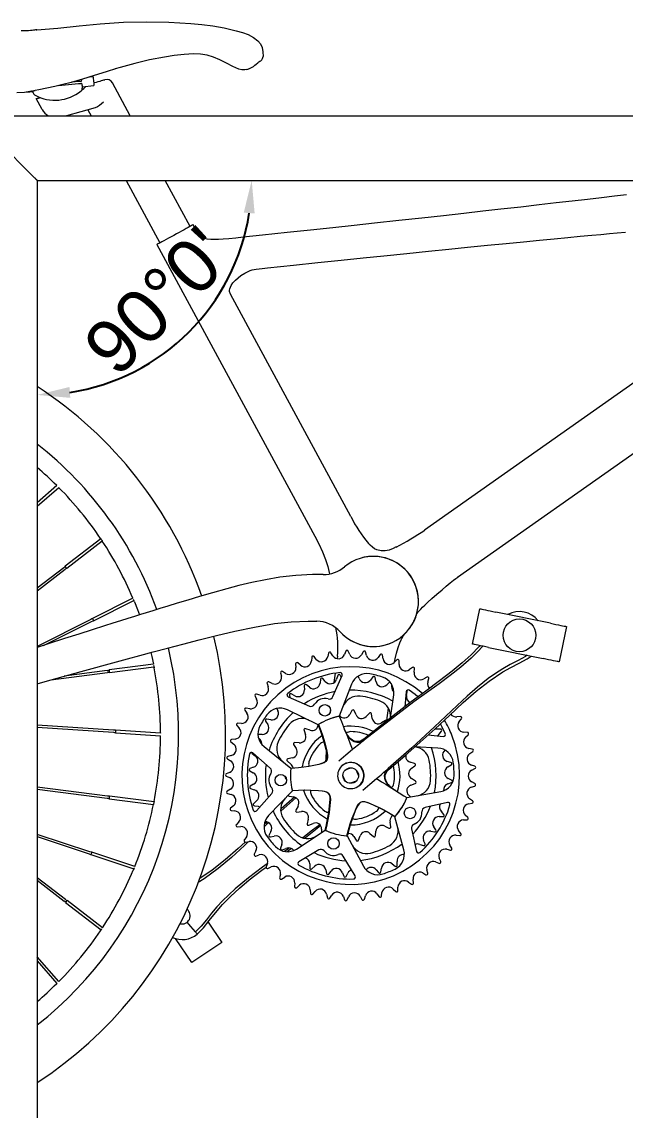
# Model space of a CAD drawing. Header units: inches. Extents: x -9 to 508, y -1 to 141.
# Drawn here: x 10.11 to 28.52, y 97.44 to 130.64 of the extents above; entities that cross this region are included whole.
import ezdxf

# ---------------------------------------------------------------- set-up
doc = ezdxf.new("R2010")
doc.units = ezdxf.units.IN
doc.header["$PDSIZE"] = -1
doc.layers.add('ZANO_R', color=7, linetype='Continuous', lineweight=0)
doc.layers.add('ZANO_W', color=1, linetype='Continuous', lineweight=0)
doc.styles.get("Standard").update_dxf_attribs({"font": 'arial.ttf'})
doc.dimstyles.new('amerykanie', dxfattribs={"dimtxt": 50, "dimasz": 50, "dimexe": 0.5, "dimexo": 0.5, "dimgap": 1, "dimtad": 1, "dimdec": 0, "dimzin": 0, "dimlunit": 5, "dimtxsty": 'Standard', "dimcen": 0.09, "dimclrd": 1, "dimclre": 1, "dimclrt": 1, "dimazin": 0, "dimtfac": 1, "dimtdec": 0, "dimtmove": 0, "dimatfit": 3, "dimfxl": 1, "dimtzin": 0, "dimarcsym": 1})

# ---------------------------------------------------------------- blocks, each defined once
blk = doc.blocks.new('*D415')
at = {"layer": 'Defpoints', "color": 0}
for p in [(10.584, 125.805), (10.584, 125.805), (38.143, 125.805), (13.856, 120.137), (10.584, 96.435)]:
    blk.add_point(p, dxfattribs=at)
at = {"layer": 'ZANO_W', "color": 1, "lineweight": -2}
blk.add_arc((10.584, 125.805), 6.545, 278.7629, 351.2371, dxfattribs=at)
at = {"layer": 'ZANO_W', "color": 1}
for points in [[(17.219, 124.795), (16.886, 124.821), (17.129, 125.805)], [(11.568, 119.503), (11.594, 119.171), (10.584, 119.26)]]:
    blk.add_solid(points, dxfattribs=at)
at = {"layer": 'ZANO_W', "color": 1, "insert": (14.264, 122.125), "char_height": 1.625, "attachment_point": 5, "rotation": 45}
blk.add_mtext("90%%d0'", dxfattribs=at)

msp = doc.modelspace()

# ---------------------------------------------------------------- linework, layer by layer
at = {"layer": 'ZANO_R', "color": 253}
for p, q in [((10.55316, 130.39794), (10.57412, 130.40133)), ((10.56465, 130.4006), (10.55759, 130.39966)), ((16.97921, 129.1884), (16.97945, 129.18847)), ((17.02393, 129.20259), (17.03977, 129.20751)), ((17.0437, 129.21425), (17.0368, 129.21207)), ((12.29097, 128.96786), (12.18697, 128.958)), ((10.26746, 128.49993), (10.46243, 128.5184)), ((10.4662, 128.47868), (10.46072, 128.53651)), ((11.23458, 128.69953), (11.84605, 128.75746)), ((11.84039, 128.81719), (11.64458, 128.79864)), ((11.95278, 128.69116), (11.95951, 128.62014)), ((11.95574, 128.65987), (12.31691, 128.69408)), ((12.30867, 128.7811), (12.33141, 128.78737)), ((13.42552, 127.77367), (12.88202, 128.77836)), ((10.73245, 127.97059), (10.55545, 128.29779)), ((10.65439, 128.32507), (10.67401, 128.33048)), ((12.34818, 128.01402), (11.47631, 127.77367)), ((12.1337, 127.95489), (12.23173, 127.77367)), ((13.29662, 125.80517), (14.32731, 123.89987)), ((15.25084, 124.39946), (14.4904, 125.80517)), ((15.47677, 124.19199), (15.33879, 124.44704)), ((35.25652, 124.19593), (22.40392, 115.13306)), ((14.23936, 123.85229), (19.0542, 114.95178)), ((23.41158, 113.70229), (36.17697, 122.70367)), ((20.15197, 115.5496), (16.48246, 122.3329)), ((11.18455, 116.4933), (10.58396, 115.96994)), ((10.58396, 115.86383), (11.24139, 116.43672)), ((12.52477, 114.87182), (11.44054, 114.03494)), ((11.48942, 113.97162), (12.5693, 114.80514)), ((11.39767, 113.98922), (10.58396, 113.36115)), ((10.58396, 113.28536), (11.43433, 113.94173)), ((13.50324, 113.06354), (12.26784, 112.44361)), ((12.30372, 112.37211), (13.53554, 112.99024)), ((23.86501, 111.6588), (24.08533, 112.73651)), ((26.24075, 112.29585), (24.5752, 112.63636)), ((12.21665, 112.40674), (10.58396, 111.58746)), ((10.77804, 111.61772), (12.24356, 112.35311)), ((26.73061, 112.1957), (26.51028, 111.118)), ((18.9592, 111.25455), (18.94992, 111.14518)), ((19.10056, 111.19333), (19.02956, 111.27704)), ((19.47249, 111.38523), (19.44808, 111.27822)), ((19.60396, 111.30493), (19.5453, 111.39771)), ((19.74217, 111.29251), (19.73221, 111.21602)), ((19.99897, 111.4432), (19.9599, 111.34063)), ((20.11798, 111.34539), (20.07281, 111.44543)), ((20.5284, 111.42733), (20.47543, 111.3312)), ((20.63264, 111.31391), (20.60182, 111.41926)), ((21.05046, 111.33794), (20.98463, 111.25011)), ((21.1379, 111.21112), (21.12205, 111.31973)), ((24.35487, 111.55865), (26.02042, 111.21815)), ((14.12911, 111.04731), (12.78117, 110.87144)), ((12.79152, 110.79211), (14.14624, 110.96887)), ((18.46909, 111.05371), (18.47512, 110.94411)), ((18.6176, 111.01276), (18.53564, 111.08577)), ((21.55501, 111.17676), (21.47759, 111.09894)), ((21.62394, 111.039), (21.62336, 111.14876)), ((22.03221, 110.94693), (21.94472, 110.88065)), ((22.0813, 110.80092), (22.096, 110.90969)), ((11.00113, 110.56858), (12.72901, 110.79404)), ((12.72125, 110.85353), (11.41016, 110.68246)), ((18.01171, 110.78661), (18.03293, 110.67892)), ((18.16447, 110.76673), (18.07315, 110.82763)), ((19.2285, 110.58964), (19.21429, 110.47266)), ((19.37502, 110.52096), (19.29868, 110.61073)), ((19.60694, 110.05705), (19.88583, 110.70544)), ((19.67408, 110.76955), (19.63678, 110.4831)), ((19.75302, 110.70503), (19.71871, 110.5923)), ((19.86245, 110.65108), (19.82579, 110.71362)), ((20.4038, 110.61294), (20.37721, 110.68451)), ((20.82196, 110.65663), (20.75117, 110.56243)), ((20.91451, 110.5239), (20.89328, 110.63981)), ((22.47278, 110.65292), (22.37692, 110.59946)), ((22.50107, 110.5015), (22.53077, 110.60717)), ((17.59595, 110.45846), (17.63195, 110.35477)), ((17.74999, 110.46003), (17.65108, 110.50762)), ((18.73199, 110.38492), (18.73831, 110.26725)), ((18.8882, 110.34272), (18.79744, 110.41787)), ((20.17374, 110.43724), (19.80168, 109.45644)), ((21.3339, 110.49431), (21.24783, 110.41383)), ((21.40199, 110.34752), (21.40149, 110.42344)), ((17.2299, 110.07563), (17.27999, 109.97796)), ((17.38222, 110.09863), (17.27765, 110.13199)), ((18.24061, 110.04986), (18.889, 109.77097)), ((18.27857, 110.09709), (18.29497, 110.02648)), ((18.43974, 110.08266), (18.3373, 110.14091)), ((21.36611, 109.40906), (21.46174, 110.10956)), ((21.84282, 110.20756), (21.80019, 109.74581)), ((21.85145, 110.08917), (21.87115, 110.20535)), ((16.9207, 109.64559), (16.98389, 109.55584)), ((17.06834, 109.68956), (16.96014, 109.70805)), ((17.89828, 109.69672), (17.9282, 109.62648)), ((19.1607, 109.20102), (18.21605, 109.65715)), ((19.53055, 109.66724), (19.51724, 109.56504)), ((20.18503, 109.63243), (20.11837, 109.50876)), ((20.31441, 109.50177), (20.25672, 109.62987)), ((21.25083, 109.32557), (21.29995, 109.70278)), ((16.81444, 109.24079), (16.70472, 109.24404)), ((17.55439, 109.30934), (17.6187, 109.2106)), ((17.71077, 109.35091), (17.59459, 109.37061)), ((20.71868, 109.54952), (20.62112, 109.44842)), ((20.808, 109.3888), (20.78701, 109.52772)), ((21.21016, 109.3257), (21.08895, 109.25468)), ((23.4935, 109.44862), (23.38418, 109.43877)), ((23.45776, 109.29878), (23.52787, 109.38323)), ((12.91157, 109.03027), (10.58396, 109.19019)), ((10.58396, 109.13004), (12.90746, 108.97041)), ((12.96898, 108.95616), (14.3473, 108.86146)), ((14.3473, 108.94165), (12.97446, 109.03597)), ((16.67435, 109.1767), (16.74942, 109.09662)), ((18.72494, 109.02845), (18.76982, 108.89532)), ((18.90873, 109.03382), (18.77573, 109.07909)), ((22.88546, 109.06795), (22.76779, 109.06163)), ((22.84326, 108.91174), (22.91841, 109.0025)), ((23.71133, 108.96582), (23.6017, 108.97128)), ((16.49566, 108.67809), (16.58114, 108.60924)), ((16.62546, 108.76105), (16.51636, 108.749)), ((17.33426, 108.80275), (17.38611, 108.74729)), ((17.45242, 108.90145), (17.33459, 108.90068)), ((18.40581, 108.59278), (18.48494, 108.47669)), ((18.58134, 108.64754), (18.44106, 108.65525)), ((22.51278, 108.88808), (22.97471, 108.84544)), ((23.65508, 108.82241), (23.73626, 108.89629)), ((16.50509, 108.25968), (16.39873, 108.23257)), ((17.14331, 108.32142), (17.23751, 108.25063)), ((17.69283, 107.8769), (17.16235, 108.34251)), ((17.50639, 108.53345), (18.32422, 107.87651)), ((22.80861, 108.48875), (22.10241, 108.52296)), ((23.0215, 108.42492), (23.02482, 108.42775)), ((23.85984, 108.4574), (23.75204, 108.47807)), ((23.78418, 108.32322), (23.87485, 108.38508)), ((16.3881, 108.15947), (16.48234, 108.10318)), ((18.21606, 108.08717), (18.32358, 107.99674)), ((18.3703, 108.18725), (18.23315, 108.15683)), ((22.09858, 108.01903), (21.96393, 108.05914)), ((21.99698, 107.86578), (22.11066, 107.94833)), ((23.20557, 108.04692), (23.09284, 108.08123)), ((23.1125, 107.91456), (23.21416, 107.97415)), ((23.93615, 107.93327), (23.83227, 107.96873)), ((16.35377, 107.63092), (16.45492, 107.58829)), ((16.45568, 107.74644), (16.35412, 107.70478)), ((17.07235, 107.78907), (17.17741, 107.73571)), ((17.187, 107.90326), (17.07653, 107.86223)), ((19.98045, 107.48364), (19.91277, 107.65348)), ((19.98418, 107.81949), (20.15402, 107.88717)), ((20.32003, 107.81576), (20.38771, 107.64592)), ((23.84255, 107.81092), (23.94095, 107.85955)), ((12.72735, 107.0203), (10.58396, 107.29627)), ((17.18798, 107.38484), (17.08632, 107.32525)), ((17.09491, 107.25248), (17.20764, 107.21817)), ((18.16976, 107.54911), (18.187, 107.54128)), ((20.3163, 107.47991), (20.14646, 107.41223)), ((21.3552, 107.29676), (21.48956, 107.21191)), ((21.98679, 107.35953), (22.11853, 107.40834)), ((22.12597, 107.47968), (22.00714, 107.55463)), ((23.11348, 107.39614), (23.22395, 107.43717)), ((23.22813, 107.51033), (23.12307, 107.56369)), ((23.82906, 107.29548), (23.93327, 107.32995)), ((23.93877, 107.40361), (23.84084, 107.45319)), ((10.58396, 107.23577), (12.71968, 106.96079)), ((12.77977, 106.94297), (14.13276, 106.76877)), ((14.14842, 106.84741), (12.78999, 107.02232)), ((16.47817, 107.23131), (16.3834, 107.17593)), ((16.39333, 107.10273), (16.49943, 107.0746)), ((17.27744, 106.57522), (17.74305, 107.1057)), ((18.36906, 107.18797), (17.64334, 106.43051)), ((18.27034, 107.01851), (18.40919, 106.99711)), ((21.86264, 106.97629), (22.89498, 107.16252)), ((21.96847, 106.99538), (21.91263, 107.05717)), ((23.86765, 106.87874), (23.77758, 106.94147)), ((16.57213, 106.72433), (16.486, 106.6563)), ((16.50602, 106.5852), (16.615, 106.5721)), ((17.27898, 106.87448), (17.18921, 106.79814)), ((17.2103, 106.72796), (17.32728, 106.71375)), ((18.54248, 106.71576), (18.47109, 106.59476)), ((23.10594, 106.83039), (22.41745, 106.6749)), ((23.74395, 106.78693), (23.85195, 106.80656)), ((18.51034, 106.53473), (18.64982, 106.55158)), ((18.85407, 106.31663), (18.81798, 106.18085)), ((21.7697, 105.38072), (21.49421, 106.3929)), ((22.84806, 106.39795), (22.96589, 106.39872)), ((22.99485, 106.46604), (22.91437, 106.55211)), ((23.58891, 106.29518), (23.69858, 106.29959)), ((23.72418, 106.36888), (23.64371, 106.44353)), ((16.73574, 106.23536), (16.65991, 106.156)), ((16.68963, 106.08838), (16.79937, 106.09058)), ((17.52834, 106.23754), (17.53269, 106.23777)), ((17.71728, 105.9392), (17.65903, 105.83676)), ((18.49275, 105.40834), (19.37026, 105.98314)), ((18.87197, 106.13363), (19.00173, 106.18749)), ((19.2618, 106.01636), (19.26318, 105.913)), ((20.90825, 105.81726), (20.92012, 105.95724)), ((21.19172, 106.10942), (21.31731, 106.04646)), ((21.37453, 106.08972), (21.34819, 106.22772)), ((22.00478, 106.02146), (22.16027, 105.33297)), ((22.58971, 105.94849), (22.70589, 105.92879)), ((22.74609, 105.99006), (22.68178, 106.0888)), ((23.51114, 105.88395), (23.44184, 105.96907)), ((12.18747, 105.32221), (10.58396, 105.85415)), ((10.58396, 105.79093), (12.16858, 105.26526)), ((16.96581, 105.77392), (16.90176, 105.68478)), ((16.94061, 105.62195), (17.04897, 105.6394)), ((17.70285, 105.77803), (17.81764, 105.80469)), ((20.03895, 105.81301), (20.53508, 104.88875)), ((20.23979, 105.79252), (20.31439, 105.67347)), ((20.38575, 105.6807), (20.43495, 105.81229)), ((20.73753, 105.88555), (20.84148, 105.79104)), ((22.41846, 105.56451), (22.37227, 105.67292)), ((23.36693, 105.82979), (23.47615, 105.81889)), ((13.56165, 104.87688), (12.24974, 105.31209)), ((17.25786, 105.34899), (17.20684, 105.2518)), ((18.05127, 105.54271), (18.01169, 105.43171)), ((18.06505, 105.38148), (18.17346, 105.42766)), ((19.17477, 105.38277), (18.56803, 105.02214)), ((22.25723, 105.55073), (22.36823, 105.51115)), ((23.08234, 105.39983), (23.18898, 105.37383)), ((23.23269, 105.43339), (23.17591, 105.52733)), ((12.22455, 105.23616), (13.53265, 104.80221)), ((17.25405, 105.19499), (17.35893, 105.22735)), ((17.6062, 104.96884), (17.56921, 104.8655)), ((18.89849, 104.95188), (18.89926, 104.83405)), ((20.28439, 104.58548), (19.92376, 105.19222)), ((21.41228, 104.95668), (21.50304, 104.88153)), ((21.56849, 104.91448), (21.56217, 105.03215)), ((22.74069, 105.01365), (22.84267, 104.97307)), ((22.89424, 105.02596), (22.85109, 105.12689)), ((17.62387, 104.81581), (17.72322, 104.86245)), ((18.00406, 104.64086), (17.98181, 104.53338)), ((18.96658, 104.80509), (19.05265, 104.88557)), ((19.38597, 104.7755), (19.4072, 104.65959)), ((19.47852, 104.64277), (19.54931, 104.73697)), ((19.89668, 104.68646), (19.93771, 104.57599)), ((20.01087, 104.57181), (20.06423, 104.67687)), ((20.92546, 104.77844), (21.0018, 104.68867)), ((21.07198, 104.70976), (21.08619, 104.82674)), ((22.34861, 104.67878), (22.44395, 104.62441)), ((22.50238, 104.66961), (22.4737, 104.77555)), ((11.44599, 103.86712), (10.58396, 104.53016)), ((10.58396, 104.45446), (11.40941, 103.81956)), ((18.04285, 104.49178), (18.13475, 104.5518)), ((18.4437, 104.37146), (18.43662, 104.26192)), ((18.50286, 104.22922), (18.58551, 104.30145)), ((21.91374, 104.40174), (22.00059, 104.33463)), ((22.06474, 104.37125), (22.05108, 104.48016)), ((18.91655, 104.16586), (18.92479, 104.0564)), ((18.99493, 104.03324), (19.06673, 104.11627)), ((19.41342, 104.02806), (19.4368, 103.92082)), ((19.50949, 103.90765), (19.56903, 103.99986)), ((19.92462, 103.96076), (19.96271, 103.85782)), ((20.03652, 103.85489), (20.08265, 103.95449)), ((20.44022, 103.96526), (20.49226, 103.86862)), ((20.56576, 103.87599), (20.59758, 103.98104)), ((20.95017, 104.04148), (21.01515, 103.95302)), ((21.08691, 103.97055), (21.1038, 104.079)), ((21.44455, 104.18792), (21.52122, 104.10937)), ((21.58984, 104.13671), (21.59147, 104.24646)), ((11.45225, 103.774), (12.53518, 102.94104)), ((12.57853, 103.00863), (11.50102, 103.83741)), ((15.79784, 103.17688), (16.21359, 102.56056)), ((15.30168, 101.94541), (14.80658, 102.67934)), ((16.21359, 102.56056), (15.30168, 101.94541)), ((11.24388, 101.36542), (10.58396, 102.12271)), ((10.58396, 102.00094), (11.1873, 101.30858))]:
    msp.add_line(p, q, dxfattribs=at)
at = {"layer": 'ZANO_R'}
for p, q in [((8.61546, 127.77367), (40.11146, 127.77367)), ((8.6942, 127.69493), (10.50522, 125.88391)), ((10.58396, 125.80517), (10.58396, 96.27767)), ((10.58396, 125.80517), (38.14296, 125.80517))]:
    msp.add_line(p, q, dxfattribs=at)
at = {"layer": 'ZANO_R', "color": 253, "flags": 128}
for points in [[(10.57418, 130.40133), (11.21434, 130.44857), (11.86066, 130.51651), (12.50835, 130.58067), (13.21595, 130.62601), (13.9157, 130.64293), (14.60352, 130.63201), (15.27537, 130.59383), (15.60688, 130.56285), (15.94293, 130.51868), (16.29065, 130.4564), (16.65705, 130.37105), (16.84477, 130.31678), (17.02459, 130.25035), (17.18641, 130.16787), (17.32014, 130.06545), (17.3993, 129.96786), (17.44981, 129.85356), (17.47288, 129.72373), (17.47715, 129.58329)], [(10.55305, 130.39862), (10.55249, 130.39852), (10.54553, 130.3972), (10.53139, 130.39456), (10.50515, 130.38983), (10.47239, 130.38465), (10.42895, 130.37883), (10.3767, 130.37328), (10.3188, 130.36899), (10.25837, 130.36635), (10.18379, 130.36502), (10.09556, 130.36559)], [(16.97888, 129.1903), (16.9161, 129.17546), (16.83019, 129.17832), (16.73899, 129.19953), (16.64543, 129.23387), (16.55056, 129.27681), (16.35695, 129.37554), (16.16107, 129.47718), (15.9676, 129.56492), (15.77377, 129.62533), (15.5693, 129.65549), (15.35602, 129.66227), (15.06551, 129.64533), (14.76784, 129.60982), (14.46747, 129.56344), (14.01566, 129.47705), (13.56352, 129.37241), (13.11419, 129.25133), (12.96733, 129.2079)], [(17.04089, 129.20789), (17.12275, 129.24396), (17.18295, 129.28314), (17.22749, 129.31775), (17.26324, 129.34652), (17.31599, 129.3887), (17.35118, 129.41586), (17.38061, 129.43785), (17.40474, 129.45557), (17.41615, 129.46424), (17.43705, 129.48365), (17.46261, 129.52147), (17.47265, 129.54936), (17.47714, 129.58327)], [(13.00489, 129.22014), (12.68354, 129.11701), (12.32542, 129.00102), (11.96924, 128.89036), (11.6217, 128.79218), (11.36498, 128.72938), (11.11902, 128.67308), (10.87905, 128.61998), (10.63819, 128.56999), (10.52209, 128.54909)], [(16.97921, 129.1884), (17.01258, 129.19906), (17.03836, 129.20708)], [(17.43587, 129.48304), (17.4298, 129.47608), (17.42464, 129.47213)], [(11.93205, 128.87985), (11.93175, 128.87056), (11.92865, 128.83208), (11.92843, 128.82553)], [(12.29097, 128.96786), (12.29168, 128.96044), (12.29371, 128.93899), (12.29685, 128.90584), (12.30076, 128.86457), (12.30501, 128.81967), (12.30915, 128.77598), (12.31273, 128.73826), (12.31535, 128.71058), (12.31673, 128.69595), (12.31691, 128.69408)], [(12.33141, 128.78737), (12.39049, 128.80365), (12.44756, 128.81939), (12.50068, 128.83403), (12.54804, 128.84708), (12.58801, 128.8581), (12.61925, 128.86672), (12.64069, 128.87262), (12.65159, 128.87563), (12.65296, 128.87601)], [(10.42818, 128.53016), (10.40605, 128.52493), (10.19445, 128.48676), (9.9658, 128.47062)], [(10.42701, 128.52956), (10.4905, 128.54266), (10.52223, 128.54831)], [(11.92843, 128.82553), (11.92134, 128.82486), (11.91276, 128.82405), (11.90285, 128.82311), (11.89179, 128.82206), (11.87979, 128.82092), (11.86707, 128.81972), (11.85386, 128.81847), (11.84039, 128.81719)], [(11.84605, 128.75746), (11.85951, 128.75873), (11.87273, 128.75999), (11.88545, 128.76119), (11.89745, 128.76233), (11.90851, 128.76337), (11.91842, 128.76431), (11.927, 128.76513), (11.93409, 128.7658)], [(11.93409, 128.7658), (11.94629, 128.72052), (11.95278, 128.69116)], [(10.55545, 128.29779), (10.55695, 128.29821), (10.56141, 128.29944), (10.5687, 128.30145), (10.5786, 128.30418), (10.59079, 128.30754), (10.60492, 128.31143), (10.62055, 128.31574), (10.63721, 128.32033), (10.65439, 128.32507)], [(12.6043, 128.18835), (12.60359, 128.18774), (12.54559, 128.13841), (12.4876, 128.092), (12.42758, 128.05054), (12.34818, 128.01402)], [(28.56201, 125.36399), (28.19393, 125.32053), (27.79717, 125.274), (27.36968, 125.22419), (26.9092, 125.1709), (26.42248, 125.11495), (25.89909, 125.0552), (25.33633, 124.99138), (24.73127, 124.92323), (24.18239, 124.86178), (23.59875, 124.79681), (22.97816, 124.72811), (22.31829, 124.65547), (21.61669, 124.57865), (20.87074, 124.49741), (20.25173, 124.43031), (19.60223, 124.36019), (18.92076, 124.28691), (18.20577, 124.21033), (17.45566, 124.13029), (16.86968, 124.06801)], [(15.33879, 124.44704), (15.33265, 124.44372), (15.31437, 124.43383), (15.28435, 124.41759), (15.24327, 124.39537), (15.19205, 124.36766), (15.13182, 124.33508), (15.06393, 124.29835), (14.98991, 124.25831), (14.9114, 124.21584), (14.83016, 124.17189), (14.74799, 124.12744), (14.66675, 124.08349), (14.58824, 124.04102), (14.51422, 124.00098), (14.44633, 123.96425), (14.3861, 123.93167), (14.33488, 123.90396), (14.2938, 123.88174), (14.26378, 123.8655), (14.2455, 123.85561), (14.23936, 123.85229), (14.23936, 123.85229)], [(16.86958, 124.06795), (16.64087, 124.04369), (16.43363, 124.02307), (16.25551, 124.0087), (16.11479, 124.00137), (16.00779, 123.99948), (15.88488, 124.00337), (15.7732, 124.01565), (15.69997, 124.03077), (15.61074, 124.06183), (15.53038, 124.11559), (15.47611, 124.19323)], [(17.44367, 123.12114), (17.60936, 123.13845), (18.40026, 123.22076), (19.1487, 123.29832), (19.8569, 123.3714), (20.52694, 123.44024), (21.16083, 123.50507), (21.86404, 123.57664), (22.52255, 123.64329), (23.13908, 123.70534), (23.7162, 123.7631), (24.32718, 123.82387), (24.89359, 123.87984), (25.41846, 123.93137), (25.90456, 123.97877), (26.35445, 124.02234), (26.77049, 124.06237), (27.15485, 124.09911), (27.50949, 124.13279), (27.78459, 124.15876), (28.04115, 124.18286), (28.28058, 124.20523), (28.53798, 124.22915)], [(16.48282, 122.33198), (16.45232, 122.41171), (16.4513, 122.45545), (16.46035, 122.5014), (16.50136, 122.59336), (16.55719, 122.67488), (16.63254, 122.76026), (16.71422, 122.83601), (16.79846, 122.90165), (16.91956, 122.9783), (17.01633, 123.02603), (17.0425, 123.03693), (17.08244, 123.05193), (17.14229, 123.07094), (17.27001, 123.09946), (17.44376, 123.12117)], [(11.17875, 116.49843), (11.18012, 116.49723), (11.18455, 116.4933)], [(11.24139, 116.43672), (11.24534, 116.43233), (11.24884, 116.42836), (11.24876, 116.42846)], [(12.51655, 114.88367), (12.51759, 114.88231), (12.52205, 114.87643), (12.52915, 114.8668), (12.53795, 114.8544), (12.54732, 114.84059), (12.55617, 114.8269), (12.56358, 114.81489), (12.56888, 114.80599), (12.57159, 114.80133), (12.57154, 114.80141)], [(19.05313, 114.95376), (19.17808, 114.71636), (19.29067, 114.47421), (19.38281, 114.23755), (19.44924, 114.02456), (19.49078, 113.84682), (19.49785, 113.80177)], [(21.53915, 114.62149), (21.44572, 114.57398), (21.32029, 114.52717), (21.20267, 114.50202), (21.07879, 114.4993), (20.94707, 114.53102), (20.8799, 114.56483), (20.8127, 114.61274), (20.74554, 114.67487), (20.69342, 114.73258)], [(11.43949, 114.03532), (11.41881, 114.00814), (11.39681, 113.99026)], [(11.4352, 113.94065), (11.45102, 113.95328), (11.4893, 113.971)], [(19.31042, 113.77775), (18.98632, 113.77794), (18.4733, 113.75207), (17.99099, 113.6983), (17.54629, 113.6243), (17.12913, 113.53692), (16.73842, 113.44228), (16.37324, 113.34527), (15.93572, 113.22185), (15.5383, 113.10637), (15.1795, 113.00043), (14.85812, 112.90429), (14.57327, 112.81816), (14.32433, 112.74224), (14.11085, 112.67669), (13.91351, 112.61577), (13.74038, 112.56209), (13.55215, 112.50348), (13.34767, 112.43957), (13.12687, 112.37029), (12.88975, 112.29559), (12.63632, 112.21543), (12.26124, 112.09619), (11.85544, 111.96637), (11.419, 111.82587), (10.95209, 111.67457), (10.58396, 111.55433)], [(22.16686, 112.58591), (22.16686, 112.58573), (22.16998, 112.58872), (22.17619, 112.59748), (22.18499, 112.60965), (22.20954, 112.64084), (22.24339, 112.68011), (22.28616, 112.72628), (22.34064, 112.78187), (22.41078, 112.85026), (22.50581, 112.9395), (22.62759, 113.05022), (22.77377, 113.17949), (22.93592, 113.31936), (23.06472, 113.42805), (23.18416, 113.52668), (23.28441, 113.60711), (23.35955, 113.66476), (23.41438, 113.70426)], [(13.55146, 112.94752), (13.6434, 112.71488), (13.70443, 112.55104)], [(24.08533, 112.73651), (24.09277, 112.73498), (24.11488, 112.73047), (24.15096, 112.72309), (24.19994, 112.71308), (24.26032, 112.70073), (24.33027, 112.68643), (24.40765, 112.67061), (24.49013, 112.65375), (24.5752, 112.63636)], [(10.58396, 110.45134), (10.83119, 110.52127), (11.92937, 110.82701), (13.00236, 111.12054), (13.34345, 111.21273), (13.71556, 111.31269), (14.12003, 111.42055), (14.55672, 111.53577), (15.02537, 111.65757), (15.52562, 111.78495), (16.05699, 111.91662), (16.61881, 112.05031), (17.20995, 112.17734), (17.82885, 112.28339), (18.33332, 112.34021), (18.85266, 112.36275), (19.11225, 112.35631)], [(12.26668, 112.44433), (12.25289, 112.43016), (12.21639, 112.40708)], [(12.24364, 112.35284), (12.28826, 112.36919), (12.30377, 112.37096)], [(26.24075, 112.29585), (26.32581, 112.27846), (26.40829, 112.2616), (26.48568, 112.24578), (26.55563, 112.23148), (26.616, 112.21913), (26.66498, 112.20912), (26.70107, 112.20174), (26.72317, 112.19722), (26.73061, 112.1957)], [(21.48409, 111.10548), (21.50114, 111.20746), (21.54613, 111.38281), (21.60143, 111.55611), (21.65255, 111.69409), (21.69193, 111.7875), (21.70968, 111.82571), (21.72464, 111.85588), (21.73999, 111.88513), (21.75429, 111.91139), (21.76507, 111.93156), (21.76892, 111.94185), (21.76795, 111.9414)], [(24.08858, 111.61309), (24.06402, 111.5845), (23.82079, 111.33536), (23.54772, 111.086), (23.24599, 110.83535), (22.86008, 110.53777), (22.44202, 110.22815), (21.99824, 109.89803), (21.53416, 109.54132), (21.0509, 109.16097), (20.5509, 108.7635)], [(24.17908, 111.59459), (24.0143, 111.41842), (23.82379, 111.23344), (23.50955, 110.95849), (23.18257, 110.69906), (22.84752, 110.45009), (22.07715, 109.89504), (21.31952, 109.32301), (20.57341, 108.73641)], [(24.35487, 111.55865), (24.26981, 111.57604), (24.18733, 111.5929), (24.10994, 111.60873), (24.03999, 111.62303), (23.97961, 111.63537), (23.93063, 111.64538), (23.89455, 111.65276), (23.87245, 111.65728), (23.86501, 111.6588)], [(14.05018, 111.40175), (14.07876, 111.2798), (14.12911, 111.04731)], [(25.53551, 111.31728), (25.48712, 111.28317), (25.25435, 111.1543), (25.01753, 111.03231), (24.78632, 110.9013), (24.56262, 110.75858), (24.34589, 110.60515), (24.01806, 110.34655), (23.70317, 110.07259), (23.39706, 109.78877), (22.71037, 109.13303), (22.00932, 108.49291), (21.29605, 107.86679)], [(21.31856, 107.8397), (21.79769, 108.25574), (22.26863, 108.66874), (22.72409, 109.07794), (23.16039, 109.48285), (23.58393, 109.87492), (23.9767, 110.21888), (24.37534, 110.53277), (24.786, 110.80846), (25.03496, 110.95029), (25.28743, 111.07901), (25.53317, 111.21211), (25.65012, 111.29385)], [(14.13762, 111.0112), (14.14038, 110.99905), (14.14374, 110.98266), (14.14664, 110.9667), (14.14885, 110.95294), (14.15029, 110.94295), (14.15097, 110.93792), (14.15094, 110.93813)], [(26.51028, 111.118), (26.50284, 111.11952), (26.48074, 111.12404), (26.44465, 111.13141), (26.39568, 111.14143), (26.3353, 111.15377), (26.26535, 111.16807), (26.18796, 111.18389), (26.10548, 111.20075), (26.02042, 111.21815)], [(21.3463, 110.5022), (21.34338, 110.50089), (21.3339, 110.49431)], [(22.19964, 110.04973), (22.11153, 110.12226), (21.93652, 110.25151)], [(19.80168, 109.45644), (19.86529, 109.29679), (19.92891, 109.13715), (19.96502, 109.04653)], [(12.90727, 108.96897), (12.94245, 108.96485), (12.96836, 108.95504)], [(12.97433, 109.03605), (12.92882, 109.02983), (12.91175, 109.03176)], [(12.97442, 109.03597), (12.97446, 109.03597), (12.97511, 109.03287), (12.97525, 109.02417), (12.97484, 109.01119), (12.97397, 108.99591), (12.97275, 108.98065), (12.97137, 108.96774), (12.97004, 108.95914), (12.96898, 108.95616), (12.96892, 108.95617)], [(14.34685, 108.949), (14.34684, 108.94913), (14.34717, 108.94388), (14.34729, 108.94165)], [(19.16929, 109.20647), (19.16929, 109.20647), (19.23705, 109.0281), (19.29761, 108.85118), (19.34984, 108.67748), (19.40838, 108.44806), (19.43407, 108.32944), (19.44335, 108.26726), (19.44545, 108.20184), (19.43484, 108.14346), (19.42564, 108.12169), (19.39474, 108.08136), (19.34073, 108.04454), (19.2583, 108.01262), (19.17334, 107.99061), (18.87023, 107.92934), (18.7154, 107.90547), (18.55177, 107.88576), (18.43987, 107.87525), (18.32299, 107.86641)], [(18.32422, 107.87651), (18.32422, 107.87651), (18.43902, 107.88487), (18.55364, 107.89529), (18.71427, 107.9141), (18.86952, 107.9375), (19.17575, 107.99872), (19.25768, 108.01981), (19.3401, 108.05153), (19.39154, 108.08657), (19.42024, 108.12402), (19.42882, 108.14429), (19.43887, 108.19974), (19.43703, 108.26147), (19.42808, 108.32228), (19.40209, 108.44208), (19.34326, 108.67085), (19.29127, 108.84234), (19.22903, 109.02259), (19.1607, 109.20102), (19.1607, 109.20102)], [(19.18067, 109.21359), (19.17219, 109.20829), (19.17012, 109.20699)], [(19.96502, 109.04653), (20.02637, 108.89263), (20.07977, 108.75854), (20.13756, 108.61353), (20.19762, 108.4628)], [(20.57341, 108.73641), (20.49831, 108.68678), (20.41948, 108.65957), (20.33863, 108.65621), (20.25752, 108.67811), (20.17787, 108.72667), (20.10142, 108.80332), (20.02989, 108.90947), (19.96502, 109.04653)], [(22.76779, 109.06163), (22.71458, 109.06591), (22.71408, 109.06601)], [(22.81241, 108.86042), (22.81501, 108.86645), (22.84326, 108.91174)], [(23.03507, 108.92952), (22.94005, 109.12523), (22.88468, 109.22546)], [(17.33459, 108.90068), (17.32318, 108.89894), (17.32016, 108.89789)], [(20.5509, 108.7635), (20.49826, 108.72653), (20.44899, 108.70294), (20.36599, 108.68446), (20.30784, 108.6868), (20.26279, 108.69751), (20.20367, 108.72425), (20.13151, 108.77929), (20.0916, 108.82238), (20.05416, 108.87345)], [(20.55212, 108.76203), (20.55123, 108.76309), (20.55811, 108.75481), (20.57341, 108.73641)], [(20.20544, 108.44319), (19.99608, 108.26921), (19.78275, 108.09194)], [(19.88706, 107.9664), (19.88707, 107.9664), (20.00589, 108.03534), (20.14047, 108.06116), (20.27536, 108.04112), (20.39767, 107.97677), (20.46549, 107.91167), (20.46549, 107.91167)], [(18.32291, 107.8657), (18.32243, 107.86162), (18.32146, 107.85307)], [(21.29605, 107.86679), (21.23351, 107.80205), (21.19233, 107.72952), (21.17423, 107.65066), (21.18091, 107.56691), (21.21407, 107.47972), (21.27543, 107.39052), (21.36669, 107.30077), (21.48956, 107.21191)], [(21.33957, 107.32795), (21.3166, 107.35016), (21.28288, 107.38906), (21.23893, 107.45533), (21.21627, 107.50594), (21.2023, 107.55945), (21.20044, 107.63754), (21.2104, 107.68439), (21.23147, 107.73499), (21.26661, 107.7876), (21.31856, 107.8397)], [(21.31734, 107.84117), (21.31822, 107.8401), (21.31134, 107.84838), (21.29605, 107.86679)], [(20.51773, 107.20746), (20.73106, 107.38474), (20.94042, 107.55871)], [(20.95782, 107.54772), (21.09265, 107.46257), (21.22082, 107.38164), (21.3552, 107.29676)], [(12.71954, 106.95942), (12.73966, 106.95716), (12.77926, 106.94262)], [(12.78951, 107.02332), (12.75567, 107.01873), (12.72747, 107.02164)], [(18.43772, 106.98659), (18.03184, 106.63066), (18.01629, 106.61668)], [(18.47812, 106.97169), (18.29501, 106.80992), (18.01986, 106.562)], [(18.36328, 107.21085), (18.36569, 107.20115), (18.36629, 107.19878)], [(18.36653, 107.19783), (18.55711, 107.20715), (18.74409, 107.21008), (18.92542, 107.20608), (19.16171, 107.19086), (19.28246, 107.17863), (19.34447, 107.16825), (19.40733, 107.15002), (19.45958, 107.1219), (19.47744, 107.10642), (19.50625, 107.06457), (19.52458, 107.00182), (19.52946, 106.91356), (19.52414, 106.82596), (19.48874, 106.51875), (19.4636, 106.36412), (19.43178, 106.20241), (19.4072, 106.09274), (19.37948, 105.97885), (19.37948, 105.97885)], [(19.37026, 105.98314), (19.37026, 105.98314), (19.39778, 106.0949), (19.42329, 106.20713), (19.45504, 106.36571), (19.48076, 106.5206), (19.51717, 106.83076), (19.52243, 106.91519), (19.51773, 107.00339), (19.5003, 107.06313), (19.47356, 107.102), (19.45692, 107.11643), (19.40729, 107.14312), (19.34802, 107.16044), (19.28742, 107.17073), (19.16545, 107.18303), (18.92969, 107.19777), (18.75053, 107.20131), (18.55987, 107.19782), (18.36906, 107.18797), (18.36906, 107.18797)], [(21.48956, 107.21191), (21.62546, 107.12608), (21.77176, 107.03369), (21.86264, 106.97629)], [(14.15096, 106.86143), (14.15101, 106.86178), (14.15046, 106.85766), (14.14915, 106.84846), (14.14706, 106.83521), (14.14426, 106.81945), (14.14096, 106.80302), (14.13754, 106.78774), (14.1345, 106.77529), (14.13236, 106.76703), (14.13152, 106.76388), (14.13157, 106.76406)], [(17.32728, 106.71375), (17.37893, 106.7003), (17.38496, 106.69772)], [(20.0288, 105.81366), (20.0288, 105.81366), (20.07882, 105.99779), (20.13382, 106.17652), (20.19366, 106.34774), (20.28115, 106.56776), (20.33009, 106.67883), (20.35913, 106.73459), (20.39589, 106.78874), (20.43878, 106.82974), (20.45903, 106.84194), (20.50773, 106.85641), (20.57307, 106.85445), (20.65852, 106.83182), (20.74019, 106.7997), (21.02142, 106.67109), (21.16071, 106.5994), (21.30467, 106.51916), (21.40139, 106.46189), (21.50114, 106.40035)], [(21.49421, 106.3929), (21.4942, 106.3929), (21.39642, 106.45361), (21.29756, 106.51256), (21.15656, 106.59176), (21.01719, 106.66408), (20.73346, 106.79455), (20.65479, 106.82564), (20.56947, 106.84843), (20.50726, 106.85031), (20.46202, 106.83689), (20.44317, 106.82552), (20.40244, 106.78657), (20.36765, 106.73555), (20.33914, 106.6811), (20.28976, 106.5689), (20.20288, 106.34924), (20.14415, 106.17994), (20.08855, 105.99753), (20.03895, 105.81302), (20.03895, 105.81301)], [(21.50033, 106.39948), (21.50441, 106.40389), (21.51021, 106.41024)], [(17.63751, 106.21025), (17.59276, 106.16885), (17.50981, 106.08983)], [(17.5858, 106.22992), (17.57639, 106.22146), (17.51512, 106.16461)], [(19.20297, 106.14978), (18.98503, 105.97958), (18.69111, 105.75442)], [(18.74393, 105.74087), (18.76632, 105.75808), (19.22846, 106.1218)], [(19.38013, 105.97855), (19.38387, 105.97684), (19.39169, 105.97327)], [(17.03577, 105.63728), (16.90509, 105.5122), (16.51405, 105.1522), (16.10789, 104.81141), (15.67779, 104.50095), (15.49681, 104.3886)], [(16.93005, 105.62211), (16.71655, 105.42448), (16.32378, 105.08052), (15.92514, 104.76663), (15.54665, 104.51253)], [(20.01541, 105.81459), (20.02538, 105.81389), (20.02782, 105.81373)], [(20.05719, 105.88289), (20.06428, 105.88394), (20.08735, 105.8856)], [(12.16844, 105.26501), (12.21156, 105.24502), (12.22378, 105.2353)], [(12.24942, 105.31341), (12.22966, 105.31315), (12.18752, 105.32263)], [(18.27082, 105.43977), (18.22621, 105.40656), (18.12977, 105.33693)], [(18.21072, 105.33329), (18.30224, 105.40137), (18.33339, 105.42531)], [(17.60169, 104.95624), (17.45485, 104.85058), (17.02931, 104.53213), (16.61997, 104.19536), (16.23591, 103.82921), (16.06681, 103.64373), (15.90676, 103.44966), (15.75251, 103.25058), (15.59152, 103.05738), (15.41011, 102.88184)], [(13.54361, 104.82974), (13.54318, 104.82857), (13.53746, 104.81383), (13.53105, 104.79833), (13.52467, 104.78381), (13.51912, 104.77183), (13.51519, 104.76367), (13.51349, 104.76021), (13.51363, 104.7605)], [(15.46507, 102.8157), (15.6553, 103.00158), (15.83564, 103.22336), (16.02316, 103.46659), (16.23646, 103.7149), (16.47969, 103.96404), (16.75276, 104.2134), (17.05449, 104.46405), (17.4404, 104.76163), (17.56784, 104.85601)], [(15.41011, 102.88184), (15.27166, 103.04845), (15.16245, 103.17987)], [(15.41011, 102.88184), (15.42331, 102.86596), (15.43466, 102.8523), (15.45191, 102.83154), (15.46199, 102.8194), (15.46492, 102.81589)], [(11.18912, 101.31023), (11.18328, 101.30496), (11.17906, 101.30124), (11.17904, 101.30122)], [(11.24893, 101.37114), (11.248, 101.37007), (11.24388, 101.36542)]]:
    msp.add_lwpolyline(points, dxfattribs=at)
at = {"layer": 'ZANO_R', "flags": 128}
for points in [[(10.50522, 125.88391), (10.52058, 125.86855), (10.53535, 125.85378), (10.54897, 125.84017), (10.5609, 125.82824), (10.57069, 125.81844), (10.57797, 125.81117), (10.58245, 125.80668), (10.58396, 125.80517)], [(10.58396, 125.80517), (10.58277, 125.80637), (10.57921, 125.80992), (10.57341, 125.81572), (10.56554, 125.82359), (10.55584, 125.8333), (10.54459, 125.84454), (10.53215, 125.85698), (10.5189, 125.87024), (10.50522, 125.88391)]]:
    msp.add_lwpolyline(points, dxfattribs=at)
at = {"layer": 'ZANO_R', "color": 253}
for centre, radius in [((25.29781, 111.92725), 0.5), ((19.35806, 109.63773), 0.175), ((18.01471, 107.51063), 0.175), ((20.15024, 107.6497), 0.2375), ((21.95967, 106.50698), 0.175), ((19.62259, 105.57571), 0.175)]:
    msp.add_circle(centre, radius, dxfattribs=at)
for centre, radius, start, end in [((10.57845, 130.2888), 0.11261, 92.257614, 97.06394), ((12.70611, 128.6832), 0.2, 28.509289, 105.41172), ((11.11941, 129.53581), 1.285, 242.145962, 308.677478), ((11.85995, 128.61071), 0.1, 308.677478, 5.41172), ((11.3549, 129.29623), 0.94939, 307.618655, 318.777282), ((10.56575, 128.48811), 0.1, 185.41172, 242.145962), ((11.17223, 128.2085), 0.5, 208.41172, 240.417599), ((3.65027, 108.8997), 12.68108, 19.469579, 56.853995), ((3.65027, 108.8997), 11.24998, 19.821861, 51.951432), ((3.65027, 108.8997), 10.69665, 45.265965, 49.593115), ((3.65027, 108.8997), 10.69665, 34.015956, 44.735789), ((23.93834, 117.46732), 4.24429, 206.878028, 220.134594), ((16.62613, 123.89672), 10.49681, 297.908875, 303.409667), ((3.65027, 108.8997), 10.69665, 22.908804, 33.485853), ((20.84179, 112.96088), 1.375, 222.355462, 129.987969), ((20.84179, 112.96088), 1.375, 0, 103.525523), ((11.51623, 114.05524), 0.07837, 195.009656, 224.857304), ((11.52822, 114.0397), 0.07836, 210.467367, 240.319268), ((19.31569, 114.7804), 0.9998, 269.717912, 309.987493), ((19.45757, 114.59406), 0.76503, 305.779647, 310.106495), ((12.8588, 112.7134), 0.7312, 18.673231, 24.557725), ((20.84179, 112.96088), 1.375, 222.355462, 0), ((25.29892, 111.93461), 0.71799, 37.529927, 119.361265), ((12.18081, 112.3682), 0.11509, 20.850786, 40.915716), ((12.21532, 112.35741), 0.08952, 9.438417, 35.317748), ((19.08688, 111.36091), 0.99979, 42.356333, 88.541103), ((3.65027, 108.8997), 12.68108, 303.146005, 13.665272), ((17.16032, 111.58889), 2.5988, 353.405554, 12.740726), ((3.65027, 108.8997), 11.24998, 308.048568, 13.589659), ((18.99906, 111.25117), 0.04, 40.30291, 175.14922), ((19.25309, 111.3227), 0.2, 220.30291, 347.14922), ((19.51149, 111.37633), 0.04, 32.30291, 167.14922), ((19.773, 111.41181), 0.2, 212.30291, 339.14922), ((20.03635, 111.42896), 0.04, 24.30291, 159.14922), ((20.30026, 111.4277), 0.2, 204.30291, 331.14922), ((20.56343, 111.40803), 0.04, 16.30291, 151.14922), ((20.82459, 111.37006), 0.2, 196.30291, 323.14922), ((21.08247, 111.31395), 0.04, 8.30291, 143.14922), ((3.65027, 108.8997), 10.69665, 0.263916, 10.985974), ((20.15024, 107.6497), 3.32098, 48.85102, 21.726065), ((18.27543, 110.93312), 0.2, 236.30291, 3.14922), ((18.50903, 111.05591), 0.04, 48.30291, 183.14922), ((18.75064, 111.16209), 0.2, 228.30291, 355.14922), ((21.33581, 111.24), 0.2, 188.30291, 315.14922), ((21.58336, 111.14855), 0.04, 0.30291, 135.14922), ((21.82394, 111.04006), 0.2, 180.30291, 307.14922), ((22.05636, 110.91505), 0.04, 352.30291, 127.14922), ((12.72141, 110.96859), 0.11375, 269.874525, 301.411308), ((12.75837, 110.67922), 0.11738, 73.92548, 104.364065), ((12.87234, 110.84299), 0.0955, 162.672086, 212.194679), ((17.83671, 110.64025), 0.2, 244.30291, 11.14922), ((18.05095, 110.79435), 0.04, 56.30291, 191.14922), ((20.15024, 107.6497), 3.15598, 95.923859, 127.528272), ((19.26821, 110.58482), 0.04, 40.376789, 173.075342), ((19.52738, 110.65052), 0.2, 220.376789, 343.075342), ((19.79128, 110.69339), 0.04, 30.376789, 163.075342), ((19.83071, 110.72915), 0.06, 336.726065, 95.923859), ((20.64123, 110.2599), 0.5, 79.346829, 159.226065), ((20.59128, 110.68258), 0.2, 200.376789, 323.075342), ((20.15024, 107.6497), 3.15598, 72.105302, 79.346829), ((20.85394, 110.6326), 0.04, 10.376789, 143.075342), ((20.96634, 110.17719), 0.5, 352.226065, 72.105302), ((22.2795, 110.77413), 0.2, 172.30291, 299.14922), ((22.49226, 110.61799), 0.04, 344.30291, 119.14922), ((17.44302, 110.28916), 0.2, 252.30291, 19.14922), ((17.63373, 110.47158), 0.04, 64.30291, 199.14922), ((18.5386, 110.25652), 0.2, 240.376789, 3.075342), ((18.77193, 110.38706), 0.04, 50.376789, 183.075342), ((19.01575, 110.49677), 0.2, 230.376789, 353.075342), ((20.15024, 107.6497), 2.60478, 60.44065, 91.011481), ((21.11123, 110.55992), 0.2, 190.376789, 313.075342), ((21.60199, 110.34883), 0.2, 180.376789, 227.042798), ((21.90256, 110.20204), 0.06, 55.528272, 174.726065), ((21.83171, 110.21203), 0.04, 350.376789, 48.947149), ((22.69361, 110.44739), 0.2, 164.30291, 224.208016), ((17.10202, 109.8867), 0.2, 260.30291, 27.14922), ((17.26549, 110.09389), 0.04, 72.30291, 207.14922), ((18.26431, 110.10498), 0.06, 127.528272, 246.726065), ((18.31753, 110.10613), 0.04, 60.376789, 193.075342), ((20.15024, 107.6497), 2.60478, 100.559689, 122.892441), ((19.35806, 109.63773), 0.3625, 74.038926, 149.413204), ((19.49211, 110.10644), 0.125, 254.038926, 336.726065), ((20.38166, 109.57563), 0.5, 83.148202, 159.226065), ((20.15024, 107.6497), 2.43978, 68.303929, 83.148202), ((20.86735, 109.45207), 0.5, 354.699662, 68.303929), ((22.04863, 110.05573), 0.2, 170.376789, 245.793117), ((16.9534, 109.66862), 0.04, 80.30291, 215.14922), ((17.99864, 109.20689), 0.5, 64.226065, 144.105302), ((20.15024, 107.6497), 2.60478, 132.44065, 163.011481), ((17.74421, 109.54809), 0.2, 260.376789, 23.075342), ((18.93839, 109.88579), 0.125, 246.726065, 329.413204), ((20.22024, 109.61345), 0.04, 24.244172, 151.672512), ((16.70354, 109.20406), 0.04, 88.30291, 223.14922), ((16.82036, 109.4407), 0.2, 268.30291, 35.14922), ((20.15024, 107.6497), 3.15598, 144.105302, 151.346829), ((17.58791, 109.33117), 0.04, 80.376789, 213.075342), ((18.65768, 108.88867), 0.5, 64.226065, 140.303929), ((20.15024, 107.6497), 1.84006, 100.919492, 122.215802), ((20.15024, 107.6497), 1.84006, 101.654331, 121.7978), ((20.14601, 107.67081), 1.81852, 100.914694, 101.658243), ((19.96207, 109.60567), 0.2, 219.896346, 272.939302), ((19.94232, 109.60367), 0.2, 278.629555, 331.672512), ((20.49677, 109.5839), 0.2, 204.244172, 257.287128), ((20.47721, 109.5873), 0.2, 262.977382, 316.020338), ((20.74746, 109.52174), 0.04, 8.591998, 136.020338), ((21.00576, 109.41868), 0.2, 188.591998, 241.634954), ((20.98784, 109.42724), 0.2, 247.325208, 300.368164), ((21.23039, 109.29119), 0.04, 50.986887, 120.368164), ((20.15024, 107.6497), 3.32098, 21.726065, 30.609818), ((23.36623, 109.63796), 0.2, 215.205871, 275.14922), ((23.61165, 109.17103), 0.2, 140.30291, 267.14922), ((23.49709, 109.40878), 0.04, 320.30291, 95.14922), ((16.60351, 108.95984), 0.2, 276.30291, 43.14922), ((17.81951, 108.92326), 0.5, 151.346829, 231.226065), ((17.45111, 109.10145), 0.2, 270.376789, 33.075342), ((20.15024, 107.6497), 2.43978, 140.303929, 155.148202), ((18.76284, 109.04123), 0.04, 71.200694, 198.629033), ((18.97318, 109.22315), 0.2, 251.200694, 304.24365), ((18.95734, 109.21117), 0.2, 309.933903, 356.757227), ((20.21892, 107.54142), 1.96828, 122.227071, 122.523261), ((20.15024, 107.6497), 1.505, 62.99773, 98.472947), ((21.01516, 109.47509), 1.13417, 201.908993, 215.268187), ((20.14975, 108.7897), 0.2, 90.024641, 132.278938), ((20.15024, 107.6497), 1.34, 66.178936, 90.024641), ((22.8876, 109.02801), 0.04, 320.376789, 93.075342), ((22.98023, 108.90519), 0.06, 264.726065, 23.923859), ((23.70934, 108.92587), 0.04, 312.30291, 87.14922), ((3.65027, 108.8997), 10.69665, 349.015094, 359.733685), ((13.81927, 108.88627), 0.5288, 356.068406, 357.309953), ((16.52075, 108.70924), 0.04, 96.30291, 231.14922), ((16.45569, 108.45348), 0.2, 284.30291, 51.14922), ((17.24002, 108.61069), 0.2, 356.409333, 43.075342), ((18.39008, 108.46494), 0.5, 155.148202, 231.226065), ((18.43886, 108.61531), 0.04, 86.852868, 214.281207), ((18.59232, 108.84723), 0.2, 266.852868, 319.895824), ((20.15024, 107.6497), 1.505, 125.438229, 170.01367), ((18.5803, 108.83143), 0.2, 325.586077, 18.629033), ((20.15024, 107.6497), 1.34, 133.42749, 162.024641), ((19.36656, 108.47762), 0.2, 96.979533, 133.42749), ((219.0107, -140.66706), 318.71531, 128.5074308, 128.5920158), ((23.78969, 108.67449), 0.2, 132.30291, 259.14922), ((20.15024, 107.6497), 3.15598, 167.923859, 199.528272), ((17.12277, 108.29741), 0.06, 48.726065, 167.923859), ((17.16734, 108.3534), 0.04, 174.504981, 233.075342), ((17.11736, 108.09074), 0.2, 290.376789, 53.075342), ((18.327, 108.3825), 0.2, 282.505042, 335.547998), ((18.31969, 108.36404), 0.2, 341.238251, 34.281207), ((16.10833, 108.42632), 3.30028, 354.085144, 359.754386), ((22.02701, 108.23188), 0.2, 161.608226, 194.678433), ((22.05342, 108.02475), 0.5, 11.148202, 84.757816), ((20.15024, 107.6497), 2.60478, 348.44065, 19.011481), ((22.78442, 107.98933), 0.5, 7.346829, 87.226065), ((23.15106, 108.27256), 0.2, 130.376789, 253.075342), ((23.8969, 108.158), 0.2, 124.30291, 251.14922), ((23.85231, 108.41812), 0.04, 304.30291, 79.14922), ((16.40862, 108.19381), 0.04, 104.30291, 239.14922), ((16.37978, 107.93148), 0.2, 292.30291, 59.14922), ((20.15024, 107.6497), 2.60478, 172.559689, 194.892441), ((18.24181, 108.11778), 0.04, 102.505042, 229.933381), ((18.19484, 107.84368), 0.2, 11.038091, 49.933381), ((19.06589, 108.00151), 0.2, 162.024641, 198.420711), ((20.15024, 107.6497), 0.4, 129.726065, 309.727271), ((20.15024, 107.6497), 0.4, 39.72605, 129.726064), ((20.15112, 107.64828), 0.41012, 309.758402, 39.957155), ((20.15024, 107.6497), 1.34, 349.42749, 13.130834), ((20.15024, 107.6497), 1.505, 341.006927, 16.458001), ((22.02103, 108.25082), 0.2, 200.368686, 253.411642), ((22.08716, 107.9807), 0.04, 305.983303, 73.411642), ((20.15024, 107.6497), 2.43978, 356.303929, 11.148202), ((23.21363, 107.74201), 0.2, 120.376789, 243.075342), ((23.19393, 108.00866), 0.04, 300.376789, 73.075342), ((20.15024, 107.6497), 3.15598, 0.105302, 7.346829), ((23.92323, 107.89541), 0.04, 296.30291, 71.14922), ((16.3693, 107.66778), 0.04, 112.30291, 247.14922), ((16.37725, 107.40399), 0.2, 300.30291, 67.14922), ((17.09046, 107.82473), 0.04, 110.376789, 243.075342), ((17.08685, 107.55739), 0.2, 300.376789, 63.075342), ((18.01471, 107.51063), 0.3625, 146.038926, 221.413204), ((17.61037, 107.78296), 0.125, 326.038926, 48.726065), ((18.18629, 107.58553), 0.04, 137.310473, 245.585555), ((20.15024, 107.6497), 1.84006, 173.236329, 194.215802), ((20.15024, 107.6497), 1.84006, 173.654331, 193.7978), ((19.8293, 107.6886), 1.51677, 172.883375, 173.267736), ((20.15024, 107.6497), 0.4, 309.727416, 39.725955), ((-187.28762, 348.28288), 318.28767, 310.8600275, 310.9447262), ((22.11449, 107.70395), 0.2, 125.983303, 179.026259), ((22.11384, 107.72379), 0.2, 184.716512, 237.759468), ((22.80622, 107.65458), 0.5, 280.226065, 0.105302), ((23.93118, 107.63162), 0.2, 116.30291, 243.14922), ((17.10655, 107.29074), 0.04, 120.376789, 253.075342), ((17.6491, 107.18815), 0.125, 318.726065, 41.413204), ((22.07825, 108.1353), 1.09506, 223.944282, 237.782957), ((21.27088, 107.44053), 0.2, 307.333338, 349.42749), ((22.05628, 107.17199), 0.2, 110.331129, 163.374085), ((22.10463, 107.44585), 0.04, 290.331129, 57.759468), ((22.08599, 107.52465), 0.5, 280.226065, 356.303929), ((23.18312, 107.20866), 0.2, 110.376789, 186.114462), ((23.21002, 107.47467), 0.04, 290.376789, 63.075342), ((23.89186, 107.10559), 0.2, 108.30291, 235.14922), ((23.9207, 107.36792), 0.04, 288.30291, 63.14922), ((12.85537, 106.96367), 0.07838, 165.470904, 195.315167), ((12.85788, 106.98314), 0.07838, 150.011715, 179.855113), ((16.40358, 107.1414), 0.04, 120.30291, 255.14922), ((16.44817, 106.88128), 0.2, 308.30291, 75.14922), ((17.14942, 107.02684), 0.2, 310.376789, 73.075342), ((18.51068, 106.61306), 0.5, 136.226065, 212.303929), ((18.27643, 107.05804), 0.04, 191.118337, 261.237729), ((20.3246, 107.6944), 2.02005, 194.230445, 194.519052), ((18.37872, 106.79944), 0.2, 28.194773, 81.237729), ((20.15024, 107.6497), 1.505, 197.364734, 242.072027), ((19.12067, 107.16022), 0.2, 168.979533, 205.42749), ((20.15024, 107.6497), 1.34, 205.42749, 234.024641), ((20.15024, 107.6497), 1.84006, 317.236329, 338.532638), ((20.15024, 107.6497), 1.84006, 317.654331, 337.7978), ((20.07391, 107.68029), 1.92229, 337.813431, 338.516833), ((22.06101, 107.19127), 0.2, 169.064338, 222.107294), ((3.65027, 108.8997), 10.69665, 337.908804, 348.483156), ((16.51079, 106.62491), 0.04, 128.30291, 263.14922), ((17.21512, 106.76767), 0.04, 130.376789, 263.075342), ((17.23235, 106.6148), 0.06, 199.528272, 318.726065), ((18.50555, 106.57444), 0.04, 149.461564, 276.889903), ((18.37022, 106.81739), 0.2, 329.461564, 22.50452), ((20.82071, 106.72771), 0.2, 306.024641, 342.420711), ((20.15024, 107.6497), 2.60478, 316.559689, 338.892441), ((20.15024, 107.6497), 3.15598, 311.923859, 343.528272), ((22.44499, 106.55297), 0.125, 102.726065, 185.413204), ((23.06046, 106.68871), 0.2, 152.866982, 223.075342), ((23.11916, 106.77186), 0.06, 343.528272, 102.726065), ((23.77973, 106.59016), 0.2, 100.30291, 227.14922), ((23.84479, 106.84592), 0.04, 280.30291, 55.14922), ((16.59114, 106.37353), 0.2, 316.30291, 83.14922), ((18.00438, 106.08461), 0.5, 136.226065, 216.105302), ((20.15024, 107.6497), 2.60478, 204.44065, 235.011481), ((20.15024, 107.6497), 2.43978, 212.303929, 227.148202), ((18.67381, 106.35302), 0.2, 43.846947, 96.889903), ((18.66079, 106.36801), 0.2, 345.113738, 38.156694), ((19.48056, 106.72713), 0.2, 234.024641, 270.420711), ((20.15024, 107.6497), 1.505, 269.432553, 314.0165), ((20.29761, 106.51927), 0.2, 240.979533, 277.42749), ((20.15024, 107.6497), 1.34, 277.42749, 306.024641), ((21.54465, 106.2652), 0.2, 137.75999, 190.802946), ((21.53059, 106.25118), 0.2, 117.182449, 132.069737), ((20.28898, 107.52071), 1.65062, 316.900403, 317.253608), ((21.95967, 106.50698), 0.3625, 290.038926, 5.413204), ((22.84937, 106.19795), 0.2, 90.376789, 213.075342), ((22.96563, 106.43872), 0.04, 270.376789, 43.075342), ((23.59694, 106.09534), 0.2, 92.30291, 219.14922), ((23.69697, 106.33956), 0.04, 272.30291, 47.14922), ((16.68883, 106.12837), 0.04, 136.30291, 271.14922), ((16.80339, 105.89062), 0.2, 324.30291, 91.14922), ((17.54342, 106.03806), 0.2, 330.376789, 93.075342), ((18.85664, 106.17058), 0.04, 165.113738, 292.542077), ((19.0784, 106.00277), 0.2, 59.499121, 112.542077), ((19.06181, 106.01369), 0.2, 0.765911, 53.808868), ((20.24975, 107.86398), 2.07632, 244.938997, 245.219791), ((20.15024, 107.6497), 1.84006, 245.236329, 266.215802), ((20.15024, 107.6497), 1.84006, 245.654331, 265.7978), ((20.62229, 105.74225), 0.2, 106.455642, 159.498598), ((20.60299, 105.73757), 0.2, 47.722433, 100.765389), ((21.11941, 105.94034), 0.2, 122.107816, 175.150772), ((21.10209, 105.93063), 0.2, 63.374607, 116.417563), ((21.33523, 106.08222), 0.04, 243.374607, 10.802946), ((21.09505, 105.95556), 0.5, 299.148202, 15.226065), ((22.12671, 106.04899), 0.125, 110.038926, 192.726065), ((22.55627, 105.75131), 0.2, 80.376789, 203.075342), ((22.71257, 105.96823), 0.04, 260.376789, 33.075342), ((16.93425, 105.66144), 0.04, 144.30291, 279.14922), ((17.08077, 105.44195), 0.2, 332.30291, 99.14922), ((20.15024, 107.6497), 3.15598, 216.105302, 223.346829), ((17.6938, 105.81699), 0.04, 150.376789, 283.075342), ((17.86288, 105.60987), 0.2, 340.376789, 103.075342), ((18.83098, 106.22761), 0.5, 227.148202, 303.226065), ((20.14827, 107.61875), 1.80904, 266.213287, 266.535543), ((20.07031, 105.68633), 0.2, 32.070259, 85.113215), ((20.34828, 105.69471), 0.04, 212.070259, 339.498598), ((20.86839, 105.82064), 0.04, 227.722433, 355.150772), ((23.34708, 105.63078), 0.2, 84.30291, 211.14922), ((23.48012, 105.8587), 0.04, 264.30291, 39.14922), ((12.15165, 105.28826), 0.08951, 324.437596, 350.319675), ((12.13495, 105.32028), 0.11501, 335.842823, 355.921639), ((18.21878, 105.8266), 0.5, 223.346829, 303.226065), ((18.04937, 105.41828), 0.04, 160.376789, 293.075342), ((18.25185, 105.24367), 0.2, 37.337668, 113.075342), ((20.15024, 107.6497), 2.60478, 244.559689, 266.892441), ((19.23864, 105.27532), 0.125, 38.038926, 120.726065), ((19.62259, 105.57571), 0.3625, 218.038926, 293.413204), ((19.8163, 105.12835), 0.125, 30.726065, 113.413204), ((20.62949, 105.77005), 0.5, 208.226065, 284.303929), ((20.15024, 107.6497), 2.60478, 276.44065, 307.011481), ((20.15024, 107.6497), 2.43978, 284.303929, 299.148202), ((21.28726, 105.2494), 0.5, 295.346829, 15.226065), ((22.19007, 105.36234), 0.2, 70.376789, 112.960863), ((22.2188, 105.34619), 0.06, 192.726065, 311.923859), ((22.38166, 105.54883), 0.04, 250.376789, 23.075342), ((23.03498, 105.20551), 0.2, 76.30291, 203.14922), ((23.19846, 105.4127), 0.04, 256.30291, 31.14922), ((17.24226, 105.23321), 0.04, 152.30291, 287.14922), ((17.41791, 105.03625), 0.2, 340.30291, 107.14922), ((18.59869, 104.97056), 0.06, 120.726065, 239.923859), ((18.69849, 104.95057), 0.2, 0.376789, 70.585149), ((19.18924, 104.73948), 0.2, 10.376789, 133.075342), ((21.28473, 104.80263), 0.2, 50.376789, 173.075342), ((21.76188, 105.04288), 0.2, 82.730616, 183.075342), ((22.66675, 104.82782), 0.2, 68.30291, 195.14922), ((22.85746, 105.01024), 0.04, 248.30291, 23.14922), ((3.65027, 108.8997), 10.69665, 326.582267, 337.234616), ((17.60687, 104.85201), 0.04, 160.30291, 295.14922), ((17.80822, 104.68141), 0.2, 348.30291, 115.14922), ((20.15024, 107.6497), 3.15598, 239.923859, 271.528272), ((18.93926, 104.83431), 0.04, 180.376789, 313.075342), ((19.44654, 104.6668), 0.04, 190.376789, 323.075342), ((19.7092, 104.61682), 0.2, 20.376789, 143.075342), ((20.24255, 104.58631), 0.2, 110.491268, 153.075342), ((20.97562, 105.12522), 0.5, 208.226065, 288.105302), ((20.7731, 104.64888), 0.2, 40.376789, 140.721514), ((21.03227, 104.71458), 0.04, 220.376789, 353.075342), ((20.15024, 107.6497), 3.15598, 288.105302, 295.346829), ((21.52855, 104.91234), 0.04, 230.376789, 3.075342), ((22.24953, 104.50505), 0.2, 60.30291, 187.14922), ((22.46377, 104.65915), 0.04, 240.30291, 15.14922), ((18.02098, 104.52527), 0.04, 168.30291, 303.14922), ((18.24412, 104.38435), 0.2, 356.30291, 123.14922), ((18.47654, 104.25934), 0.04, 176.30291, 311.14922), ((18.71712, 104.15085), 0.2, 4.30291, 131.14922), ((19.97521, 104.58992), 0.04, 200.376789, 333.075342), ((20.23281, 104.55482), 0.06, 271.528272, 30.726065), ((21.79145, 104.24349), 0.2, 52.30291, 179.14922), ((22.02505, 104.36628), 0.04, 232.30291, 7.14922), ((18.96467, 104.0594), 0.04, 184.30291, 319.14922), ((19.21801, 103.98545), 0.2, 12.30291, 139.14922), ((19.73705, 103.89137), 0.2, 20.30291, 147.14922), ((20.26413, 103.87044), 0.2, 28.30291, 155.14922), ((20.78899, 103.92307), 0.2, 36.30291, 163.14922), ((21.04739, 103.9767), 0.04, 216.30291, 351.14922), ((21.30142, 104.04823), 0.2, 44.30291, 171.14922), ((21.54984, 104.13731), 0.04, 224.30291, 359.14922), ((11.34899, 103.71763), 0.11737, 28.923402, 59.365854), ((11.52749, 103.9484), 0.11379, 224.880686, 256.405229), ((11.54538, 103.75283), 0.09551, 117.675048, 167.193199), ((19.47588, 103.92934), 0.04, 192.30291, 327.14922), ((20.00022, 103.8717), 0.04, 200.30291, 335.14922), ((20.52748, 103.88759), 0.04, 208.30291, 343.14922), ((15.00267, 103.37215), 0.25, 256.074798, 52.001761), ((11.9375, 103.36167), 0.73086, 322.42571, 328.241138), ((3.65027, 108.8997), 10.69665, 315.265382, 325.985936), ((15.00692, 103.35002), 0.70385, 245.148078, 310.611473), ((3.65027, 108.8997), 10.69665, 310.406885, 314.7358)]:
    msp.add_arc(centre, radius, start, end, dxfattribs=at)

# ---------------------------------------------------------------- dimensions: what is measured, and where the dimension line sits
at = {"layer": 'ZANO_W'}
dim = msp.add_angular_dim_2l(base=(13.85638, 120.13718), line1=((10.58396, 125.80517), (10.58396, 96.43515)), line2=((10.58396, 125.80517), (38.14296, 125.80517)), dimstyle='amerykanie', override={"dimtxt": 1.625, "dimasz": 1, "dimgap": 0.5, "dimdec": 4, "dimaunit": 1, "dimadec": 1, "dimtdec": 4, "dimtmove": 1, "dimfrac": 2}, dxfattribs=at)
dim.commit()
dim.dimension.update_dxf_attribs({"geometry": '*D415', "text_midpoint": (14.26419, 122.12495)})

doc.saveas('drawing.dxf')
